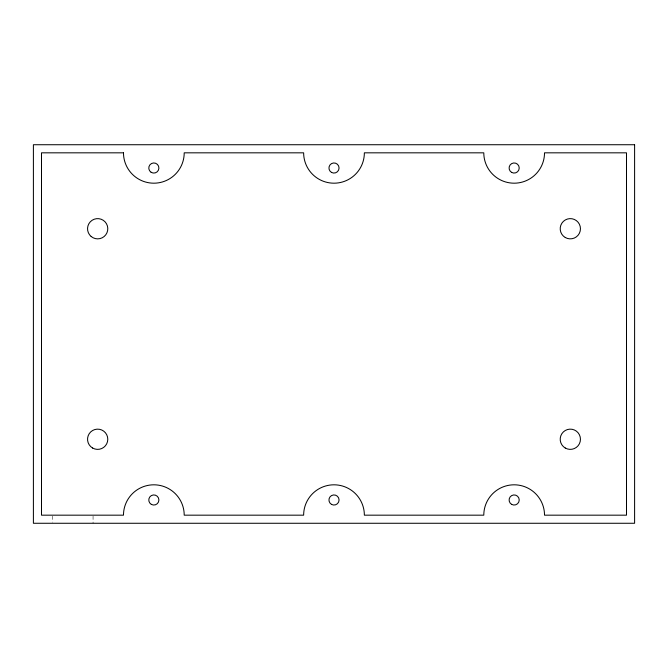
<?xml version="1.0" encoding="UTF-8"?>
<svg xmlns="http://www.w3.org/2000/svg" width="668" height="668" viewBox="0 0 668 668"><rect width="100%" height="100%" fill="white"/><g stroke="black" fill="none" stroke-linecap="round" stroke-linejoin="round"><path stroke-width="0.5" stroke-dasharray="3.34 2.5" d="M93.061 516.18L93.061 523.269M52.58 516.18L52.58 522.251"/><path stroke-width="1" d="M634.6 144.731L33.4 144.731L33.4 523.269L634.6 523.269L634.6 144.731M123.48 152.83L41.499 152.83L41.499 515.17L123.48 515.17A30.361 30.361 0 0 1 153.84 484.809A30.361 30.361 0 0 1 184.209 515.17L303.639 515.17A30.361 30.361 0 0 1 334 484.809A30.361 30.361 0 0 1 364.361 515.17L483.791 515.17A30.361 30.361 0 0 1 514.16 484.809A30.361 30.361 0 0 1 544.52 515.17L626.5 515.17L626.5 152.83L544.52 152.83A30.361 30.361 0 0 1 514.16 183.191A30.361 30.361 0 0 1 483.791 152.83L364.361 152.83A30.361 30.361 0 0 1 334 183.191A30.361 30.361 0 0 1 303.639 152.83L184.209 152.83A30.361 30.361 0 0 1 153.84 183.191A30.361 30.361 0 0 1 123.48 152.83M92.61 448.028A10.12 10.12 0 0 0 107.79 439.26A10.12 10.12 0 0 0 92.61 430.493A10.12 10.12 0 0 0 92.61 448.028M331.47 172.394A5.06 5.06 0 0 0 339.06 168.01A5.06 5.06 0 0 0 331.47 163.627A5.06 5.06 0 0 0 331.47 172.394M91.165 236.497A10.12 10.12 0 0 0 107.64 230.493A10.12 10.12 0 0 0 94.205 219.229A10.12 10.12 0 0 0 91.165 236.497M565.27 448.028A10.12 10.12 0 0 0 580.45 439.26A10.12 10.12 0 0 0 565.27 430.493A10.12 10.12 0 0 0 565.27 448.028M565.27 237.507A10.12 10.12 0 0 0 580.45 228.74A10.12 10.12 0 0 0 565.27 219.972A10.12 10.12 0 0 0 565.27 237.507M151.102 172.269A5.06 5.06 0 0 0 158.9 168.252A5.06 5.06 0 0 0 151.527 163.51A5.06 5.06 0 0 0 151.102 172.269M511.63 172.394A5.06 5.06 0 0 0 519.22 168.01A5.06 5.06 0 0 0 511.63 163.627A5.06 5.06 0 0 0 511.63 172.394M511.63 504.373A5.06 5.06 0 0 0 519.22 499.99A5.06 5.06 0 0 0 511.63 495.606A5.06 5.06 0 0 0 511.63 504.373M331.47 504.373A5.06 5.06 0 0 0 339.06 499.99A5.06 5.06 0 0 0 331.47 495.606A5.06 5.06 0 0 0 331.47 504.373M151.31 504.373A5.06 5.06 0 0 0 158.9 499.99A5.06 5.06 0 0 0 151.31 495.606A5.06 5.06 0 0 0 151.31 504.373"/></g></svg>
